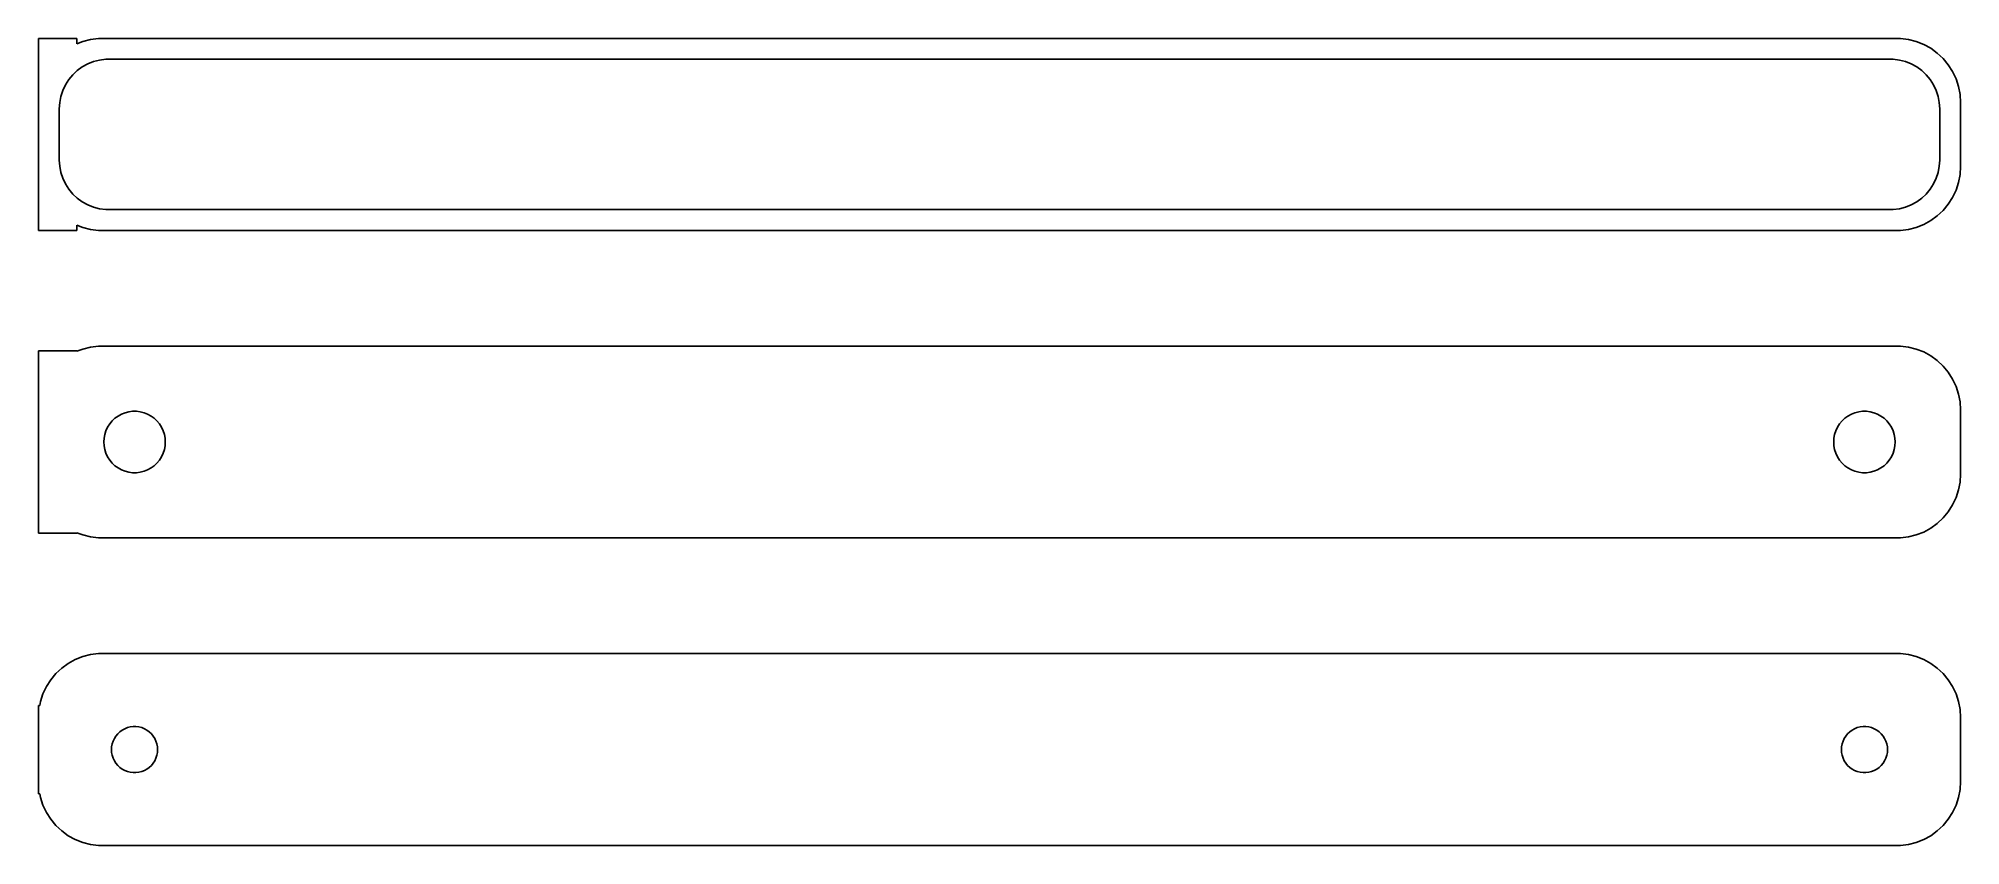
# Model space of a CAD drawing. Header units: metres. Extents: x -75 to 75, y 41 to 103.
import ezdxf

# ---------------------------------------------------------------- set-up
doc = ezdxf.new("R2010")
doc.units = ezdxf.units.M

msp = doc.modelspace()

# ---------------------------------------------------------------- linework, layer by layer
for p, q in [((-72, 103.49), (-75, 103.49)), ((-75, 103.49), (-75, 88.5099)), ((-72, 103.075), (-72, 103.49)), ((-71.5451, 103.255), (-72, 103.075)), ((-70.9369, 103.411), (-71.5451, 103.255)), ((-70.3139, 103.49), (-70.9369, 103.411)), ((70.3139, 103.49), (-70.3139, 103.49)), ((70.9369, 103.411), (70.3139, 103.49)), ((71.5451, 103.255), (70.9369, 103.411)), ((72.1289, 103.024), (71.5451, 103.255)), ((72.6791, 102.722), (72.1289, 103.024)), ((73.1871, 102.353), (72.6791, 102.722)), ((73.6448, 101.923), (73.1871, 102.353)), ((-72.633, 100.276), (-72.323, 100.651)), ((-72.323, 100.651), (-71.9685, 100.984)), ((-71.9685, 100.984), (-71.5751, 101.27)), ((-71.5751, 101.27), (-71.1489, 101.504)), ((-71.1489, 101.504), (-70.6967, 101.683)), ((-70.6967, 101.683), (-70.2256, 101.804)), ((-70.2256, 101.804), (-69.7432, 101.865)), ((-69.7432, 101.865), (69.7432, 101.865)), ((69.7432, 101.865), (70.2256, 101.804)), ((70.2256, 101.804), (70.6967, 101.683)), ((70.6967, 101.683), (71.1489, 101.504)), ((71.1489, 101.504), (71.5751, 101.27)), ((71.5751, 101.27), (71.9685, 100.984)), ((71.9685, 100.984), (72.323, 100.651)), ((72.323, 100.651), (72.633, 100.276)), ((74.0451, 101.439), (73.6448, 101.923)), ((74.3815, 100.909), (74.0451, 101.439)), ((74.6489, 100.341), (74.3815, 100.909)), ((-73.251, 98.9631), (-73.1007, 99.4256)), ((-73.1007, 99.4256), (-72.8936, 99.8656)), ((-72.8936, 99.8656), (-72.633, 100.276)), ((72.633, 100.276), (72.8936, 99.8656)), ((72.8936, 99.8656), (73.1007, 99.4256)), ((73.1007, 99.4256), (73.251, 98.9631)), ((74.8429, 99.7434), (74.6489, 100.341)), ((74.9606, 99.1267), (74.8429, 99.7434)), ((75, 98.5), (74.9606, 99.1267)), ((-73.3726, 98), (-73.3421, 98.4854)), ((-73.3726, 94), (-73.3726, 98)), ((-73.3421, 98.4854), (-73.251, 98.9631)), ((73.251, 98.9631), (73.3421, 98.4854)), ((73.3421, 98.4854), (73.3726, 98)), ((73.3726, 98), (73.3726, 94)), ((75, 93.5), (75, 98.5)), ((-73.3421, 93.5146), (-73.3726, 94)), ((-73.251, 93.0369), (-73.3421, 93.5146)), ((-73.1007, 92.5744), (-73.251, 93.0369)), ((73.251, 93.0369), (73.1007, 92.5744)), ((73.3421, 93.5146), (73.251, 93.0369)), ((73.3726, 94), (73.3421, 93.5146)), ((74.9606, 92.8733), (75, 93.5)), ((-72.8936, 92.1344), (-73.1007, 92.5744)), ((-72.633, 91.7237), (-72.8936, 92.1344)), ((-72.323, 91.349), (-72.633, 91.7237)), ((72.633, 91.7237), (72.323, 91.349)), ((72.8936, 92.1344), (72.633, 91.7237)), ((73.1007, 92.5744), (72.8936, 92.1344)), ((74.3815, 91.0912), (74.6489, 91.6594)), ((74.6489, 91.6594), (74.8429, 92.2566)), ((74.8429, 92.2566), (74.9606, 92.8733)), ((-71.9685, 91.0161), (-72.323, 91.349)), ((-71.5751, 90.7302), (-71.9685, 91.0161)), ((-71.1489, 90.4959), (-71.5751, 90.7302)), ((-70.6967, 90.3169), (-71.1489, 90.4959)), ((-70.2256, 90.196), (-70.6967, 90.3169)), ((-69.7432, 90.135), (-70.2256, 90.196)), ((69.7432, 90.135), (-69.7432, 90.135)), ((70.2256, 90.196), (69.7432, 90.135)), ((70.6967, 90.3169), (70.2256, 90.196)), ((71.1489, 90.4959), (70.6967, 90.3169)), ((71.5751, 90.7302), (71.1489, 90.4959)), ((71.9685, 91.0161), (71.5751, 90.7302)), ((72.323, 91.349), (71.9685, 91.0161)), ((73.1871, 89.6474), (73.6448, 90.0773)), ((73.6448, 90.0773), (74.0451, 90.5611)), ((74.0451, 90.5611), (74.3815, 91.0912)), ((-75, 88.5099), (-72, 88.5099)), ((-72, 88.9248), (-71.5451, 88.7447)), ((-72, 88.5099), (-72, 88.9248)), ((-71.5451, 88.7447), (-70.9369, 88.5886)), ((-70.9369, 88.5886), (-70.3139, 88.5099)), ((-70.3139, 88.5099), (70.3139, 88.5099)), ((70.3139, 88.5099), (70.9369, 88.5886)), ((70.9369, 88.5886), (71.5451, 88.7447)), ((71.5451, 88.7447), (72.1289, 88.9759)), ((72.1289, 88.9759), (72.6791, 89.2784)), ((72.6791, 89.2784), (73.1871, 89.6474)), ((-72, 79.1148), (-75, 79.1148)), ((-75, 79.1148), (-75, 64.8852)), ((-71.5451, 79.2553), (-72, 79.0752)), ((-72, 79.0752), (-72, 79.1148)), ((-70.9369, 79.4114), (-71.5451, 79.2553)), ((-70.3139, 79.4901), (-70.9369, 79.4114)), ((70.3139, 79.4901), (-70.3139, 79.4901)), ((70.9369, 79.4114), (70.3139, 79.4901)), ((71.5451, 79.2553), (70.9369, 79.4114)), ((72.1289, 79.0241), (71.5451, 79.2553)), ((72.6791, 78.7216), (72.1289, 79.0241)), ((73.1871, 78.3526), (72.6791, 78.7216)), ((73.6448, 77.9227), (73.1871, 78.3526)), ((74.0451, 77.4389), (73.6448, 77.9227)), ((74.3815, 76.9088), (74.0451, 77.4389)), ((74.6489, 76.3406), (74.3815, 76.9088)), ((74.8429, 75.7434), (74.6489, 76.3406)), ((74.9606, 75.1267), (74.8429, 75.7434)), ((75, 74.5), (74.9606, 75.1267)), ((-69.4416, 73.4107), (-69.2495, 73.6429)), ((-69.2495, 73.6429), (-69.0298, 73.8492)), ((-69.0298, 73.8492), (-68.786, 74.0264)), ((-68.786, 74.0264), (-68.5219, 74.1716)), ((-68.5219, 74.1716), (-68.2416, 74.2825)), ((-68.2416, 74.2825), (-67.9497, 74.3575)), ((-67.9497, 74.3575), (-67.6507, 74.3953)), ((-67.6507, 74.3953), (-67.3493, 74.3953)), ((-67.3493, 74.3953), (-67.0503, 74.3575)), ((-67.0503, 74.3575), (-66.7584, 74.2825)), ((-66.7584, 74.2825), (-66.4781, 74.1716)), ((-66.4781, 74.1716), (-66.214, 74.0264)), ((-66.214, 74.0264), (-65.9702, 73.8492)), ((-65.9702, 73.8492), (-65.7505, 73.6429)), ((-65.7505, 73.6429), (-65.5583, 73.4107)), ((65.5583, 73.4107), (65.7505, 73.6429)), ((65.7505, 73.6429), (65.9702, 73.8492)), ((65.9702, 73.8492), (66.214, 74.0264)), ((66.214, 74.0264), (66.4781, 74.1716)), ((66.4781, 74.1716), (66.7584, 74.2825)), ((66.7584, 74.2825), (67.0503, 74.3575)), ((67.0503, 74.3575), (67.3493, 74.3953)), ((67.3493, 74.3953), (67.6507, 74.3953)), ((67.6507, 74.3953), (67.9497, 74.3575)), ((67.9497, 74.3575), (68.2416, 74.2825)), ((68.2416, 74.2825), (68.5219, 74.1716)), ((68.5219, 74.1716), (68.786, 74.0264)), ((68.786, 74.0264), (69.0298, 73.8492)), ((69.0298, 73.8492), (69.2495, 73.6429)), ((69.2495, 73.6429), (69.4416, 73.4107)), ((75, 69.5), (75, 74.5)), ((-69.9, 72), (-69.8811, 72.3008)), ((-69.8811, 71.6992), (-69.9, 72)), ((-69.8811, 72.3008), (-69.8246, 72.5968)), ((-69.8246, 72.5968), (-69.7315, 72.8835)), ((-69.7315, 72.8835), (-69.6031, 73.1562)), ((-69.6031, 73.1562), (-69.4416, 73.4107)), ((-65.5583, 73.4107), (-65.3969, 73.1562)), ((-65.3969, 73.1562), (-65.2685, 72.8835)), ((-65.2685, 72.8835), (-65.1754, 72.5968)), ((-65.1754, 72.5968), (-65.1189, 72.3008)), ((-65.1189, 72.3008), (-65.1, 72)), ((-65.1, 72), (-65.1189, 71.6992)), ((65.1, 72), (65.1189, 72.3008)), ((65.1189, 71.6992), (65.1, 72)), ((65.1189, 72.3008), (65.1754, 72.5968)), ((65.1754, 72.5968), (65.2685, 72.8835)), ((65.2685, 72.8835), (65.3969, 73.1562)), ((65.3969, 73.1562), (65.5583, 73.4107)), ((69.4416, 73.4107), (69.6031, 73.1562)), ((69.6031, 73.1562), (69.7315, 72.8835)), ((69.7315, 72.8835), (69.8246, 72.5968)), ((69.8246, 72.5968), (69.8811, 72.3008)), ((69.8811, 72.3008), (69.9, 72)), ((69.9, 72), (69.8811, 71.6992)), ((-69.8246, 71.4032), (-69.8811, 71.6992)), ((-69.7315, 71.1165), (-69.8246, 71.4032)), ((-69.6031, 70.8438), (-69.7315, 71.1165)), ((-69.4416, 70.5893), (-69.6031, 70.8438)), ((-69.2495, 70.3571), (-69.4416, 70.5893)), ((-65.5583, 70.5893), (-65.7505, 70.3571)), ((-65.3969, 70.8438), (-65.5583, 70.5893)), ((-65.2685, 71.1165), (-65.3969, 70.8438)), ((-65.1754, 71.4032), (-65.2685, 71.1165)), ((-65.1189, 71.6992), (-65.1754, 71.4032)), ((65.1754, 71.4032), (65.1189, 71.6992)), ((65.2685, 71.1165), (65.1754, 71.4032)), ((65.3969, 70.8438), (65.2685, 71.1165)), ((65.5583, 70.5893), (65.3969, 70.8438)), ((65.7505, 70.3571), (65.5583, 70.5893)), ((69.4416, 70.5893), (69.2495, 70.3571)), ((69.6031, 70.8438), (69.4416, 70.5893)), ((69.7315, 71.1165), (69.6031, 70.8438)), ((69.8246, 71.4032), (69.7315, 71.1165)), ((69.8811, 71.6992), (69.8246, 71.4032)), ((-69.0298, 70.1508), (-69.2495, 70.3571)), ((-68.786, 69.9736), (-69.0298, 70.1508)), ((-68.5219, 69.8284), (-68.786, 69.9736)), ((-68.2416, 69.7175), (-68.5219, 69.8284)), ((-67.9497, 69.6425), (-68.2416, 69.7175)), ((-67.6507, 69.6047), (-67.9497, 69.6425)), ((-67.3493, 69.6047), (-67.6507, 69.6047)), ((-67.0503, 69.6425), (-67.3493, 69.6047)), ((-66.7584, 69.7175), (-67.0503, 69.6425)), ((-66.4781, 69.8284), (-66.7584, 69.7175)), ((-66.214, 69.9736), (-66.4781, 69.8284)), ((-65.9702, 70.1508), (-66.214, 69.9736)), ((-65.7505, 70.3571), (-65.9702, 70.1508)), ((65.9702, 70.1508), (65.7505, 70.3571)), ((66.214, 69.9736), (65.9702, 70.1508)), ((66.4781, 69.8284), (66.214, 69.9736)), ((66.7584, 69.7175), (66.4781, 69.8284)), ((67.0503, 69.6425), (66.7584, 69.7175)), ((67.3493, 69.6047), (67.0503, 69.6425)), ((67.6507, 69.6047), (67.3493, 69.6047)), ((67.9497, 69.6425), (67.6507, 69.6047)), ((68.2416, 69.7175), (67.9497, 69.6425)), ((68.5219, 69.8284), (68.2416, 69.7175)), ((68.786, 69.9736), (68.5219, 69.8284)), ((69.0298, 70.1508), (68.786, 69.9736)), ((69.2495, 70.3571), (69.0298, 70.1508)), ((74.9606, 68.8733), (75, 69.5)), ((74.3815, 67.0912), (74.6489, 67.6594)), ((74.6489, 67.6594), (74.8429, 68.2566)), ((74.8429, 68.2566), (74.9606, 68.8733)), ((73.1871, 65.6474), (73.6448, 66.0773)), ((73.6448, 66.0773), (74.0451, 66.5611)), ((74.0451, 66.5611), (74.3815, 67.0912)), ((-75, 64.8852), (-72, 64.8852)), ((-72, 64.8852), (-72, 64.9248)), ((-72, 64.9248), (-71.5451, 64.7447)), ((-71.5451, 64.7447), (-70.9369, 64.5886)), ((-70.9369, 64.5886), (-70.3139, 64.5099)), ((-70.3139, 64.5099), (70.3139, 64.5099)), ((70.3139, 64.5099), (70.9369, 64.5886)), ((70.9369, 64.5886), (71.5451, 64.7447)), ((71.5451, 64.7447), (72.1289, 64.9759)), ((72.1289, 64.9759), (72.6791, 65.2784)), ((72.6791, 65.2784), (73.1871, 65.6474)), ((-73.1871, 54.3526), (-73.6448, 53.9227)), ((-72.6791, 54.7216), (-73.1871, 54.3526)), ((-72.1289, 55.0241), (-72.6791, 54.7216)), ((-71.5451, 55.2553), (-72.1289, 55.0241)), ((-70.9369, 55.4114), (-71.5451, 55.2553)), ((-70.3139, 55.4901), (-70.9369, 55.4114)), ((70.3139, 55.4901), (-70.3139, 55.4901)), ((70.9369, 55.4114), (70.3139, 55.4901)), ((71.5451, 55.2553), (70.9369, 55.4114)), ((72.1289, 55.0241), (71.5451, 55.2553)), ((72.6791, 54.7216), (72.1289, 55.0241)), ((73.1871, 54.3526), (72.6791, 54.7216)), ((73.6448, 53.9227), (73.1871, 54.3526)), ((-74.3815, 52.9088), (-74.6489, 52.3406)), ((-74.0451, 53.4389), (-74.3815, 52.9088)), ((-73.6448, 53.9227), (-74.0451, 53.4389)), ((74.0451, 53.4389), (73.6448, 53.9227)), ((74.3815, 52.9088), (74.0451, 53.4389)), ((74.6489, 52.3406), (74.3815, 52.9088)), ((-74.9, 51.4442), (-75, 51.4442)), ((-75, 51.4442), (-75, 44.5558)), ((-74.8429, 51.7434), (-74.9, 51.4442)), ((-74.6489, 52.3406), (-74.8429, 51.7434)), ((74.8429, 51.7434), (74.6489, 52.3406)), ((74.9606, 51.1267), (74.8429, 51.7434)), ((75, 50.5), (74.9606, 51.1267)), ((-68.6474, 49.3869), (-68.4645, 49.5198)), ((-68.4645, 49.5198), (-68.2664, 49.6287)), ((-68.2664, 49.6287), (-68.0562, 49.7119)), ((-68.0562, 49.7119), (-67.8373, 49.7681)), ((-67.8373, 49.7681), (-67.613, 49.7964)), ((-67.613, 49.7964), (-67.387, 49.7964)), ((-67.387, 49.7964), (-67.1627, 49.7681)), ((-67.1627, 49.7681), (-66.9438, 49.7119)), ((-66.9438, 49.7119), (-66.7336, 49.6287)), ((-66.7336, 49.6287), (-66.5355, 49.5198)), ((-66.5355, 49.5198), (-66.3526, 49.3869)), ((66.3526, 49.3869), (66.5355, 49.5198)), ((66.5355, 49.5198), (66.7336, 49.6287)), ((66.7336, 49.6287), (66.9438, 49.7119)), ((66.9438, 49.7119), (67.1627, 49.7681)), ((67.1627, 49.7681), (67.387, 49.7964)), ((67.387, 49.7964), (67.613, 49.7964)), ((67.613, 49.7964), (67.8373, 49.7681)), ((67.8373, 49.7681), (68.0562, 49.7119)), ((68.0562, 49.7119), (68.2664, 49.6287)), ((68.2664, 49.6287), (68.4645, 49.5198)), ((68.4645, 49.5198), (68.6474, 49.3869)), ((75, 45.5), (75, 50.5)), ((-69.3, 48), (-69.2858, 48.2256)), ((-69.2858, 47.7744), (-69.3, 48)), ((-69.2858, 48.2256), (-69.2434, 48.4476)), ((-69.2434, 48.4476), (-69.1736, 48.6626)), ((-69.1736, 48.6626), (-69.0773, 48.8671)), ((-69.0773, 48.8671), (-68.9562, 49.058)), ((-68.9562, 49.058), (-68.8121, 49.2322)), ((-68.8121, 49.2322), (-68.6474, 49.3869)), ((-66.3526, 49.3869), (-66.1879, 49.2322)), ((-66.1879, 49.2322), (-66.0438, 49.058)), ((-66.0438, 49.058), (-65.9226, 48.8671)), ((-65.9226, 48.8671), (-65.8264, 48.6626)), ((-65.8264, 48.6626), (-65.7565, 48.4476)), ((-65.7565, 48.4476), (-65.7142, 48.2256)), ((-65.7142, 48.2256), (-65.7, 48)), ((-65.7, 48), (-65.7142, 47.7744)), ((65.7, 48), (65.7142, 48.2256)), ((65.7142, 47.7744), (65.7, 48)), ((65.7142, 48.2256), (65.7565, 48.4476)), ((65.7565, 48.4476), (65.8264, 48.6626)), ((65.8264, 48.6626), (65.9226, 48.8671)), ((65.9226, 48.8671), (66.0438, 49.058)), ((66.0438, 49.058), (66.1879, 49.2322)), ((66.1879, 49.2322), (66.3526, 49.3869)), ((68.6474, 49.3869), (68.8121, 49.2322)), ((68.8121, 49.2322), (68.9562, 49.058)), ((68.9562, 49.058), (69.0773, 48.8671)), ((69.0773, 48.8671), (69.1736, 48.6626)), ((69.1736, 48.6626), (69.2434, 48.4476)), ((69.2434, 48.4476), (69.2858, 48.2256)), ((69.2858, 48.2256), (69.3, 48)), ((69.3, 48), (69.2858, 47.7744)), ((-69.2434, 47.5524), (-69.2858, 47.7744)), ((-69.1736, 47.3374), (-69.2434, 47.5524)), ((-69.0773, 47.1329), (-69.1736, 47.3374)), ((-68.9562, 46.942), (-69.0773, 47.1329)), ((-68.8121, 46.7678), (-68.9562, 46.942)), ((-68.6474, 46.6131), (-68.8121, 46.7678)), ((-68.4645, 46.4802), (-68.6474, 46.6131)), ((-66.3526, 46.6131), (-66.5355, 46.4802)), ((-66.1879, 46.7678), (-66.3526, 46.6131)), ((-66.0438, 46.942), (-66.1879, 46.7678)), ((-65.9226, 47.1329), (-66.0438, 46.942)), ((-65.8264, 47.3374), (-65.9226, 47.1329)), ((-65.7565, 47.5524), (-65.8264, 47.3374)), ((-65.7142, 47.7744), (-65.7565, 47.5524)), ((65.7565, 47.5524), (65.7142, 47.7744)), ((65.8264, 47.3374), (65.7565, 47.5524)), ((65.9226, 47.1329), (65.8264, 47.3374)), ((66.0438, 46.942), (65.9226, 47.1329)), ((66.1879, 46.7678), (66.0438, 46.942)), ((66.3526, 46.6131), (66.1879, 46.7678)), ((66.5355, 46.4802), (66.3526, 46.6131)), ((68.6474, 46.6131), (68.4645, 46.4802)), ((68.8121, 46.7678), (68.6474, 46.6131)), ((68.9562, 46.942), (68.8121, 46.7678)), ((69.0773, 47.1329), (68.9562, 46.942)), ((69.1736, 47.3374), (69.0773, 47.1329)), ((69.2434, 47.5524), (69.1736, 47.3374)), ((69.2858, 47.7744), (69.2434, 47.5524)), ((-68.2664, 46.3713), (-68.4645, 46.4802)), ((-68.0562, 46.2881), (-68.2664, 46.3713)), ((-67.8373, 46.2319), (-68.0562, 46.2881)), ((-67.613, 46.2036), (-67.8373, 46.2319)), ((-67.387, 46.2036), (-67.613, 46.2036)), ((-67.1627, 46.2319), (-67.387, 46.2036)), ((-66.9438, 46.2881), (-67.1627, 46.2319)), ((-66.7336, 46.3713), (-66.9438, 46.2881)), ((-66.5355, 46.4802), (-66.7336, 46.3713)), ((66.7336, 46.3713), (66.5355, 46.4802)), ((66.9438, 46.2881), (66.7336, 46.3713)), ((67.1627, 46.2319), (66.9438, 46.2881)), ((67.387, 46.2036), (67.1627, 46.2319)), ((67.613, 46.2036), (67.387, 46.2036)), ((67.8373, 46.2319), (67.613, 46.2036)), ((68.0562, 46.2881), (67.8373, 46.2319)), ((68.2664, 46.3713), (68.0562, 46.2881)), ((68.4645, 46.4802), (68.2664, 46.3713)), ((74.9606, 44.8733), (75, 45.5)), ((-75, 44.5558), (-74.9, 44.5558)), ((-74.9, 44.5558), (-74.8429, 44.2566)), ((-74.8429, 44.2566), (-74.6489, 43.6594)), ((-74.6489, 43.6594), (-74.3815, 43.0912)), ((74.3815, 43.0912), (74.6489, 43.6594)), ((74.6489, 43.6594), (74.8429, 44.2566)), ((74.8429, 44.2566), (74.9606, 44.8733)), ((-74.3815, 43.0912), (-74.0451, 42.5611)), ((-74.0451, 42.5611), (-73.6448, 42.0773)), ((-73.6448, 42.0773), (-73.1871, 41.6474)), ((73.1871, 41.6474), (73.6448, 42.0773)), ((73.6448, 42.0773), (74.0451, 42.5611)), ((74.0451, 42.5611), (74.3815, 43.0912)), ((-73.1871, 41.6474), (-72.6791, 41.2784)), ((-72.6791, 41.2784), (-72.1289, 40.9759)), ((-72.1289, 40.9759), (-71.5451, 40.7447)), ((-71.5451, 40.7447), (-70.9369, 40.5886)), ((-70.9369, 40.5886), (-70.3139, 40.5099)), ((-70.3139, 40.5099), (70.3139, 40.5099)), ((70.3139, 40.5099), (70.9369, 40.5886)), ((70.9369, 40.5886), (71.5451, 40.7447)), ((71.5451, 40.7447), (72.1289, 40.9759)), ((72.1289, 40.9759), (72.6791, 41.2784)), ((72.6791, 41.2784), (73.1871, 41.6474))]:
    msp.add_line(p, q)

doc.saveas('drawing.dxf')
